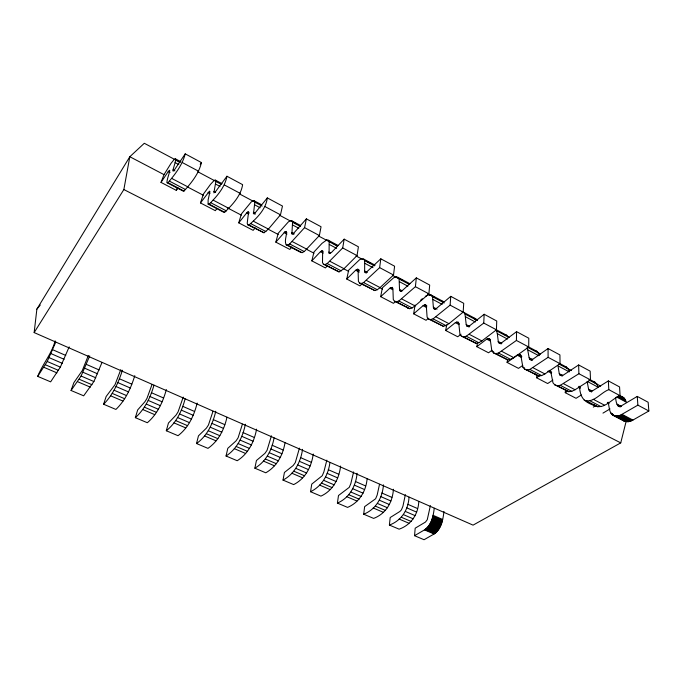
<?xml version="1.0" encoding="UTF-8"?>
<svg xmlns="http://www.w3.org/2000/svg" width="683" height="683" viewBox="0 0 683 683"><rect width="100%" height="100%" fill="white"/><g stroke="black" fill="none" stroke-linecap="round" stroke-linejoin="round"><path stroke-width="1.02" d="M275.838 242.141L284.999 231.75L286.211 231.409L286.467 231.938C286.74 236.173 284.145 240.809 286.168 244.813L300.622 252.351L302.134 252.642L304.251 251.566L319.379 235.541L321.053 226.747L306.368 218.867L294.057 232.809L291.889 234.021L292.563 222.274L291.812 220.814L290.386 220.686L288.388 221.873L278.246 233.244L275.838 242.141L289.814 249.415L291.923 247.058M327.575 265.661L325.39 267.915L311.832 260.863L313.984 251.976L322.017 243.353L326.662 239.998L328.25 240.22L338.307 245.581M493.425 352.855L495.713 353.589L498.53 353.06L516.408 340.458L516.579 331.665L528.796 338.222L528.71 347.007L513.847 357.679L510.688 359.412L507.828 359.907L493.425 352.855L491.845 350.925L490.343 340.211L489.532 338.529L486.714 339.135L476.802 346.674L488.55 352.787L491.88 350.311M346.768 279.04L355.689 270.22L358.037 269.247L358.421 281.311L359.471 283.027L374.882 290.574L377.281 289.72L380.072 287.586L393.519 275.018L394.603 266.216L380.815 258.814L365.781 272.765L365.14 272.628L364.654 271.023L364.654 260.624L363.595 259.045L361.862 258.729L359.591 259.711L348.671 270.169L346.768 279.04L359.932 285.887L362.186 283.718M461.401 336.164L463.569 336.83L466.284 336.215L483.752 323.068L484.162 314.265L496.746 321.019L496.43 329.821L481.874 340.928L478.8 342.746L476.042 343.336L461.401 336.164L459.949 334.286L458.805 323.614L458.071 321.958L455.356 322.641L445.666 330.478L457.747 336.762L461.008 334.192M428.454 318.278L426.072 320.284L413.642 313.821L423.093 305.677L425.697 304.9L426.346 306.53L427.106 317.143L428.437 318.97L443.318 326.269L445.965 325.595L448.953 323.674L463.168 312.105L463.723 303.303L450.754 296.345L436.77 308.161L434.789 309.134L434.046 308.947L433.364 307.273L432.527 296.746L431.195 295.039L429.197 294.569L425.296 296.345M238.743 222.846L246.7 212.908L248.612 211.593L247.212 223.281L247.758 224.792L264.014 232.766L268.419 229.087L280.474 214.821L282.48 206.053L267.309 197.908L255.502 212.456L253.504 213.796L254.819 202.185L254.238 200.811L252.975 200.776L251.122 202.074L241.423 213.933L238.743 222.846L253.145 230.342L255.169 227.891M428.437 318.97L430.478 319.567L433.073 318.867L450.106 305.147L450.754 296.345M311.832 260.863L320.455 251.694L322.666 250.618L322.496 262.562L323.392 264.219L339.067 271.902L344.019 268.692L357.038 255.596L358.413 246.794L344.181 239.161L331.4 252.531L329.086 253.624L329.155 241.739L328.25 240.22M443.959 511.43C443.045 519.464 441.414 529.154 434.081 533.986L424.066 539.724L414.538 535.694L415.187 528.19L425.424 522.094L427.251 519.746L430.392 505.616M380.687 296.678L389.882 288.209L392.366 287.338L392.921 288.935L393.28 299.495L394.467 301.271L409.612 308.69L412.139 307.931L415.033 305.907L428.881 293.852L429.692 285.042L416.323 277.87L402.714 290.181L400.801 291.223L400.118 291.06L399.529 289.421L399.094 278.954L397.89 277.307L396.02 276.914L393.639 277.793L382.36 287.833L380.687 296.678L393.476 303.329L395.799 301.246M418.799 501.476C418.209 514.043 411.345 524.86 399.137 529.18L389.395 525.065L390.189 517.535L399.888 511.465L401.416 509.885L402.936 506.214L405.361 494.629M394.467 301.271L396.379 301.784L398.855 300.99L415.409 286.681L416.323 277.87M626.14 421.368L620.736 442.874L473.063 525.133L34.15 332.578L36.873 309.134L129.821 156.731L144.309 143.276L174.413 159.301M581.335 394.987L576.059 398.309L565.234 392.674L565.618 389.506M393.434 489.25C392.563 502.065 386.168 513.625 373.652 518.406L363.697 514.205L364.628 506.641L375.624 498.752L377.17 495.047L379.526 484.29M200.478 202.945L203.457 194.023L210.543 184.299L214.377 180.235L215.461 180.158L215.862 181.456L213.873 192.905L215.691 191.428L226.952 176.248L242.627 184.666C240.86 195.799 232.553 204.704 224.664 212.242L223.503 212.148L208.102 204.115L208.119 199.999L209.946 191.641L209.433 191.163L200.478 202.945L215.333 210.671L216.622 208.972M359.471 283.027L361.239 283.462L363.587 282.566L379.628 267.625L380.815 258.814M552.863 380.098L547.672 383.539L536.556 377.75L536.94 374.976M367.104 478.8C366.054 491.086 359.326 502.483 347.587 507.392L337.411 503.089L338.495 495.508L349.244 487.363L350.823 483.624L353.606 471.91M522.76 365.388L518.517 368.376L507.085 362.425L507.52 359.634M340.586 466.045C339.212 478.612 332.92 490.659 320.933 496.123L310.526 491.726L311.764 484.11L322.256 475.718L323.862 471.936L326.841 460.154M323.392 264.219L324.997 264.56L327.208 263.561L342.695 247.955L344.181 239.161M414.538 535.694L424.484 529.888C431.477 525.193 433.346 516.032 434.243 508.246M476.802 346.674L477.46 342.926M34.15 332.578L123.854 189.55L129.821 156.731L164.005 174.643L161.009 182.412L176.334 190.386L178.032 187.936M313.241 454.033C311.542 466.574 305.421 478.663 293.673 484.597L283.018 480.089L284.418 472.457L293.186 465.516L295.304 462.587L299.444 448.125M389.395 525.065C401.553 520.608 408.349 509.74 409.032 497.19M445.666 330.478L446.759 324.835M363.697 514.205C376.145 509.262 382.471 497.668 383.462 484.87M285.016 442.661C283.018 454.904 276.897 466.515 265.772 472.798L254.861 468.188L256.432 460.53L264.936 453.35L267.036 450.37L271.416 435.822M286.168 244.813L287.611 245.069L289.677 243.951L304.567 227.652L306.368 218.867M161.009 182.412L168.206 171.621C172.645 165.773 165.943 180.56 167.13 182.762L183.053 191.061L184.009 191.044C191.419 182.796 198.949 173.593 201.434 162.563L185.221 153.863L174.558 169.708C169.982 175.659 176.675 161.034 175.437 158.84L174.532 159.028L171.015 163.357L164.005 174.643M337.411 503.089C349.517 497.907 355.928 485.878 357.107 473.293M413.642 313.821L415.093 305.002M256.595 429.155C254.213 441.662 248.399 453.794 237.206 460.726L226.047 456.005L227.798 448.33L236.019 440.894L238.085 437.854L242.405 424.143M310.526 491.726C322 486.211 328.438 474.736 329.915 462.485M247.758 224.792L249.03 224.946C257.175 217.834 265.96 209.109 267.309 197.908M283.018 480.089C294.672 473.976 300.725 461.879 302.552 449.337M226.969 417.202C224.306 429.394 218.483 441.073 207.965 448.364L196.533 443.532L198.471 435.831L206.394 428.139L208.435 425.039L213.002 411.243M254.861 468.188C265.892 461.717 271.945 450.088 274.062 437.863M197.174 403.064C194.083 415.537 188.482 427.686 178.024 435.703L166.311 430.751L168.445 423.033L176.052 415.068L178.067 411.917L183.223 397.096M226.047 456.005C237.103 448.868 242.875 436.736 245.385 424.237M208.102 204.115L209.186 204.166C216.895 196.363 224.903 187.347 226.952 176.248M196.533 443.532C207.239 435.856 212.9 423.708 215.768 411.226M166.362 389.532C162.913 401.988 157.363 414.146 147.34 422.734L135.345 417.663L137.676 409.92L144.958 401.672L146.939 398.462L152.027 384.495M166.311 430.751C176.299 422.717 181.968 411.004 185.11 398.838M134.782 375.667C130.957 388.115 125.441 400.272 115.905 409.441L103.603 404.242L106.155 396.481L115.026 384.666L120.771 369.674M167.13 182.762L168.018 182.703C175.215 174.174 182.455 164.851 185.221 153.863M135.345 417.663C144.898 409.066 150.491 397.335 153.991 385.178M102.04 362.391L93.895 381.541L83.676 395.816L71.066 390.488L73.841 382.711L82.31 370.519L88.355 355.45M103.603 404.242C112.943 394.842 118.449 382.676 122.419 370.237M176.334 190.386L177.068 188.448M71.066 390.488L81.089 376.043L89.721 355.877M69.179 346.862L60.352 367.121L50.636 381.848L37.702 376.384C42.534 364.09 51.72 353.965 55.118 340.851M37.702 376.384L47.221 361.478L55.784 342.098M200.23 164.296L201.434 162.563M36.873 309.134L40.263 305.053M420.694 300.119L422.299 298.727M484.162 314.265L469.827 325.62L467.77 326.525L466.993 326.303L466.216 324.604L464.995 314.018L463.544 312.268L462.126 311.909M516.579 331.665L501.928 342.567L499.811 343.412L498.411 342.49L497.318 333.671L496.55 330.811L495.499 329.607M507.085 362.425L517.202 355.169L520.122 354.648L521.009 356.355L522.854 367.104L524.544 369.076L538.708 376.009L541.662 375.59L544.897 373.942L560.051 363.697L559.923 354.921L548.056 348.552L533.116 359.036L530.068 359.548L529.137 357.807L527.216 347.126L538.785 353.282L539.399 355.211M524.544 369.076L526.935 369.87L529.854 369.418L548.107 357.337L548.056 348.552M536.556 377.75L539.988 375.428M549.866 370.314L550.831 372.047L552.991 382.83L554.784 384.836L568.734 391.666L571.773 391.316L575.077 389.762L590.496 379.91L590.172 371.151L578.638 364.961L563.424 375.035L560.282 375.471L559.275 373.703L558.011 365.9L569.306 371.894L568.29 368.982L566.463 367.078L548.107 357.337M554.784 384.836L557.285 385.699L560.291 385.323L578.894 373.729L578.638 364.961M565.234 392.674L567.855 390.992M579.466 386.262C580.311 398.087 583.803 401.817 595.294 405.958C604.617 409.569 612.07 398.42 620.087 395.662L619.566 386.928L608.357 380.909L592.895 390.599L589.668 390.958L588.584 389.165L587.115 381.353L598.103 387.184L596.993 384.256L595.081 382.309L578.894 373.729M584.196 400.17C593.51 403.696 600.835 392.452 608.801 389.66L623.494 397.532L625.312 399.768L626.123 402.065L617.219 397.335M593.296 407.111L595.926 405.514M602.961 413.121L610.004 408.921M608.075 402.176C609.441 406.419 608.707 412.95 613.419 415.435L624.894 421.351L628.693 421.659L632.091 420.549L648.85 410.987L648.15 402.261L637.256 396.413L621.556 405.728C616.621 408.724 615.742 400.161 615.648 397.369M613.419 415.435L617.031 416.084L620.36 415.247L637.879 405.139L648.85 410.987M619.541 396.242L623.494 397.532M441.705 301.229L443.745 301.724L431.195 295.039M473.575 318.193L475.735 318.765L477.238 320.532L464.995 314.018M504.558 334.687L506.829 335.319L508.442 337.137L496.55 330.811M535.481 350.951L537.06 351.412L538.785 353.282M564.815 366.575L566.463 367.078M593.365 381.771L595.081 382.309M43.857 367.283L56.945 372.875M77.623 381.703L90.378 387.159M110.535 395.764L122.974 401.083M142.627 409.476L154.759 414.658M173.934 422.854L185.767 427.908M204.482 435.899L216.033 440.834M234.286 448.637L245.564 453.452M263.39 461.068L274.404 465.772M291.812 473.208L302.569 477.801M319.576 485.067L330.085 489.557M346.708 496.661L356.978 501.049M373.217 507.981L383.257 512.276M399.137 519.054L408.955 523.246M424.484 529.888L434.081 533.986M427.806 526.935L437.427 531.058M427.268 527.558L436.881 531.673M45.402 364.773L58.525 370.399M79.245 379.27L92.026 384.751M112.225 393.399L124.69 398.744M144.386 407.179L156.544 412.387M175.753 420.617L187.612 425.697M206.351 433.722L217.928 438.682M236.224 446.52L247.519 451.361M265.38 459.01L276.402 463.731M293.844 471.21L304.618 475.82M321.659 483.12L332.177 487.628M348.825 494.757L359.113 499.162M375.377 506.137L385.434 510.44M401.339 517.253L411.166 521.462M426.713 528.13L436.326 532.245M426.158 528.651L435.771 532.766M425.603 529.12L435.208 533.227M425.039 529.53L434.644 533.636M430.29 523.221L439.903 527.37M429.829 524.032L439.451 528.172M429.351 524.809L438.973 528.949M47.221 361.478L60.352 367.121M81.089 376.043L93.895 381.541M114.112 390.241L126.586 395.602M146.299 404.08L158.473 409.305M177.7 417.578L189.567 422.675M208.332 430.742L219.909 435.728M238.222 443.6L249.526 448.458M267.403 456.142L278.442 460.888M295.893 468.393L306.676 473.029M323.725 480.354L334.252 484.887M350.917 492.05L361.205 496.473M377.486 503.473L387.543 507.793M403.457 514.64L413.292 518.867M428.856 525.56L438.477 529.692M428.343 526.269L437.957 530.392M431.844 519.763L441.457 523.921M431.502 520.651L441.116 524.809M431.127 521.522L440.74 525.679M49.142 357.653L62.273 363.322M83.01 372.278L95.808 377.801M116.025 386.527L128.506 391.914M148.22 400.426L160.385 405.676M179.612 413.975L191.479 419.097M210.236 427.199L221.821 432.202M240.126 440.1L251.429 444.983M269.298 452.692L280.337 457.465M297.788 464.995L308.562 469.648M325.612 477.007L336.138 481.549M352.795 488.746L363.083 493.186M379.364 500.212L389.421 504.549M405.335 511.422L415.162 515.665M430.725 522.384L440.339 526.533M52.676 349.722L65.764 355.425M86.434 364.415L99.189 369.973M119.337 378.741L131.776 384.153M151.421 392.708L163.544 397.984M182.711 406.325L194.544 411.473M213.241 419.61L224.784 424.638M243.028 432.578L254.298 437.487M272.116 445.239L283.112 450.029M300.511 457.601L311.26 462.28M328.25 469.682L338.751 474.25M355.356 481.472L365.61 485.937M381.84 493.006L391.871 497.369M407.734 504.276L417.535 508.545M433.056 515.298L442.644 519.473M432.885 516.177L442.482 520.352M432.68 517.065L442.277 521.24M432.441 517.962L442.038 522.136M51.012 353.623L64.125 359.309M84.846 368.291L97.626 373.832M117.817 382.591L130.282 387.995M149.97 396.524L162.127 401.792M181.328 410.124L193.187 415.264M211.918 423.383L223.486 428.395M241.773 436.326L253.06 441.218M270.912 448.962L281.942 453.743M299.367 461.298L310.142 465.968M327.166 473.345L337.684 477.904M354.315 485.118L364.594 489.574M380.858 496.626L390.907 500.98M406.795 507.87L416.621 512.13M432.16 518.867L441.764 523.033M123.854 189.55L620.736 442.874M612.241 414.666L625.594 421.565M612.813 415.085L624.894 421.351M620.36 415.247L631.229 420.933M619.507 415.571L630.375 421.249M169.563 181.208L185.631 189.601M210.919 202.808L226.457 210.927M250.934 223.717L265.977 231.58M289.677 243.951L304.251 251.566M327.208 263.561L341.338 270.938M363.587 282.566L377.281 289.72M398.855 300.99L412.139 307.931M433.073 318.867L445.965 325.595M466.284 336.215L478.8 342.746M498.53 353.06L510.688 359.412M529.854 369.418L541.662 375.59M560.291 385.323L571.773 391.316M589.881 400.784L601.049 406.616M618.67 415.819L629.53 421.488M617.842 415.99L628.693 421.659M617.031 416.084L627.882 421.744M491.845 350.925L493.698 351.899M522.854 367.104L524.646 368.043M610.815 413.002L612.617 413.941M616.254 416.109L627.088 421.761M611.242 413.625L613.035 414.555M168.018 182.703L184.009 191.044M209.186 204.166L224.664 212.242M249.03 224.946L264.014 232.766M287.611 245.069L302.134 252.642M324.997 264.56L339.067 271.902M361.239 283.462L374.882 290.574M396.379 301.784L409.612 308.69M430.478 319.567L443.318 326.269M463.569 336.83L476.042 343.336M495.713 353.589L507.828 359.907M526.935 369.87L538.708 376.009M557.285 385.699L568.734 391.666M586.791 401.083L597.924 406.889M615.494 416.049L626.328 421.701M611.72 414.171L615.315 416.049M617.108 416.989L621.598 419.328M171.655 178.383L187.782 186.835M213.164 200.136L228.762 208.306M253.316 221.172L268.419 229.087M292.196 241.543L306.821 249.201M329.846 261.273L344.019 268.692M366.336 280.389L380.072 287.586M401.715 298.923L415.033 305.907M436.027 316.903L448.953 323.674M469.332 334.354L481.874 340.928M501.655 351.293L513.847 357.679M533.056 367.744L544.897 373.942M563.569 383.726L575.077 389.762M593.228 399.273L604.421 405.13M622.076 414.385L632.953 420.088M187.552 186.98L203.252 195.201M227.328 207.811L241.287 215.128M267.838 229.036L278.177 234.448M306.676 249.38L313.975 253.205M344.104 268.982L348.723 271.407M379.654 287.611L382.471 289.08M621.214 414.854L632.091 420.549M173.047 169.93L174.916 170.912M213.856 191.462L215.657 192.41M253.359 212.302L255.22 213.284M291.624 232.493L294.322 233.919M328.702 252.053L330.563 253.034M364.654 271.023L367.36 272.449M399.529 289.421L402.338 290.907M433.364 307.273L437.009 309.194M466.216 324.604L469.759 326.474M498.129 341.44L501.834 343.395M529.137 357.807L532.731 359.702M559.275 373.703L562.775 375.548M588.584 389.165L592.272 391.111M617.099 404.216L621.581 406.581M617.236 404.695L620.83 406.59M617.432 405.13L620.121 406.547M253.299 213.267L255.16 214.249M291.624 233.475L293.425 234.423M364.756 272.03L366.566 272.987M399.675 290.437L401.553 291.428M433.56 308.306L435.387 309.262M466.463 325.646L469.119 327.046M498.411 342.49L501.194 343.959M529.453 358.857L532.159 360.283M559.633 374.771L562.254 376.154M588.977 390.241L591.743 391.701M617.68 405.506L620.369 406.923M530.068 359.548L531.869 360.496M589.668 390.958L591.512 391.931M617.97 405.813L619.771 406.761M357.431 269.119L359.198 270.058M424.988 304.712L426.781 305.66M519.293 354.392L521.061 355.322M247.519 212.012L249.338 212.976M284.999 231.75L286.886 232.741M321.351 250.892L323.179 251.848M356.62 269.452L359.284 270.852M390.855 287.475L392.699 288.448M424.1 304.977L426.781 306.394M456.389 321.983L459.198 323.46M487.782 338.503L490.514 339.946M518.295 354.571L521.838 356.432M548.91 370.69L551.71 372.158M578.672 386.356L580.49 387.312M168.206 171.621L170.024 172.577M208.076 192.589L209.946 193.579M246.7 212.908L248.518 213.864M284.145 232.596L286.962 234.081M320.455 251.694L323.196 253.128M355.689 270.22L359.224 272.082M389.882 288.209L392.648 289.66M423.093 305.677L426.67 307.555M455.356 322.641L459.104 324.613M486.714 339.135L490.351 341.048M517.202 355.169L521.633 357.491M547.792 371.253L551.523 373.217M578.441 387.372L580.251 388.328M607.341 402.569L609.108 403.499M618.2 395.986L625.312 399.768M618.525 396.703L625.637 400.486M617.005 396.516L625.91 401.245M175.113 162.597L178.801 164.552M215.512 184.043L219.986 186.416M254.639 204.823L260.163 207.752M292.555 224.946L298.795 228.267M329.3 244.463L336.676 248.381M364.935 263.382L372.986 267.659M399.512 281.738L407.879 286.186M433.065 299.555L442.106 304.353M465.661 316.861L475.317 321.992M497.318 333.671L507.426 339.041M528.096 350.012L538.81 355.698M175.437 158.84L180.918 161.769M182.352 162.571L198.719 171.288M215.461 180.158L222.052 183.667M224.459 184.999L240.279 193.417M254.238 200.811L261.538 204.695M265.175 206.676L280.474 214.821M291.812 220.814L300.657 225.527M304.567 227.652L319.379 235.541M342.695 247.955L357.038 255.596M363.595 259.045L375.129 265.183M379.628 267.625L393.519 275.018M397.89 277.307L409.894 283.693M415.409 286.681L428.881 293.852M450.106 305.147L463.168 312.105M463.544 312.268L475.735 318.765M483.752 323.068L506.829 335.319M516.408 340.458L537.06 351.412M619.592 395.636L624.023 398.001M177.264 160.479L179.083 161.453M290.386 220.686L296.012 223.691M326.662 239.998L329.394 241.449M333.944 243.874L335.771 244.847M367.164 261.555L370.698 263.433M396.02 276.914L402.458 280.346M429.197 294.569L434.559 297.429M619.174 395.696L624.501 398.522M197.942 171.817L214.88 180.833M239.34 193.844L253.453 201.357M279.799 215.376L290.155 220.882M318.38 235.908L327.789 240.911M356.022 255.937L362.605 259.438M392.716 275.462L398.36 278.468M427.532 293.989L430.358 295.491M474.583 319.021L476.461 320.028M507.512 336.548L509.398 337.547M537.623 352.573L540.449 354.076M566.796 368.094L571.5 370.596M595.021 383.112L600.673 386.117M175.633 160.061L180.227 162.503M215.862 181.456L221.198 184.299M254.819 202.185L262.144 206.087M292.563 222.274L300.554 226.525M329.155 241.739L337.428 246.145M364.654 260.624L374.455 265.841M399.094 278.954L409.288 284.376M432.527 296.746L444.223 302.97M558.907 363.988L568.29 368.982M588.78 379.885L596.993 384.256M618.713 395.807L624.928 399.12M624.228 421.07L622.495 419.797M594.005 404.584L595.294 405.958M564.969 389.438L566.198 390.787M535.122 373.866L536.275 375.189M406.82 306.949L407.657 308.144M637.256 396.413L637.879 405.139M608.357 380.909L608.801 389.66"/></g></svg>
